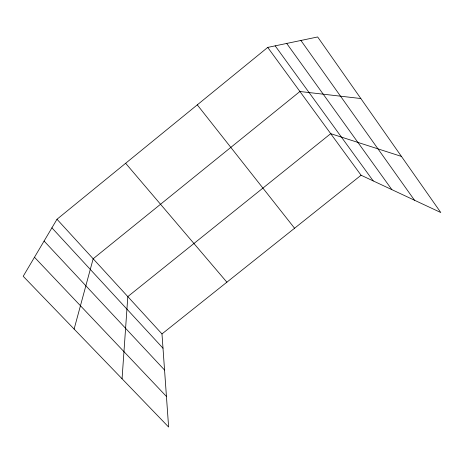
<?xml version="1.0" encoding="UTF-8"?>
<svg xmlns="http://www.w3.org/2000/svg" width="464" height="464" viewBox="0 0 464 464"><rect width="100%" height="100%" fill="white"/><g stroke="black" fill="none" stroke-linecap="round" stroke-linejoin="round"><path stroke-width="0.7" d="M122.061 378.775L127.809 296.6L330.71 133.661L401.441 156.414M74.118 329.069L93.171 258.773L299.918 91.495L360.841 98.53M56.991 219.263L23.2 276.283L168.618 427.037L161.982 333.923L56.991 219.263L267.728 47.409L317.66 36.963L440.8 212.535L361.067 175.235L267.728 47.409M161.982 333.923L361.067 175.235M34.481 257.247L166.437 396.459M44.086 241.048L164.558 370.034M51.916 227.836L163.003 348.215M125.64 163.282L226.884 282.187M197.281 104.858L294.57 228.242M275.187 45.849L373.236 180.931M286.711 43.436L391.865 189.643M300.91 40.467L414.503 200.233"/></g></svg>
